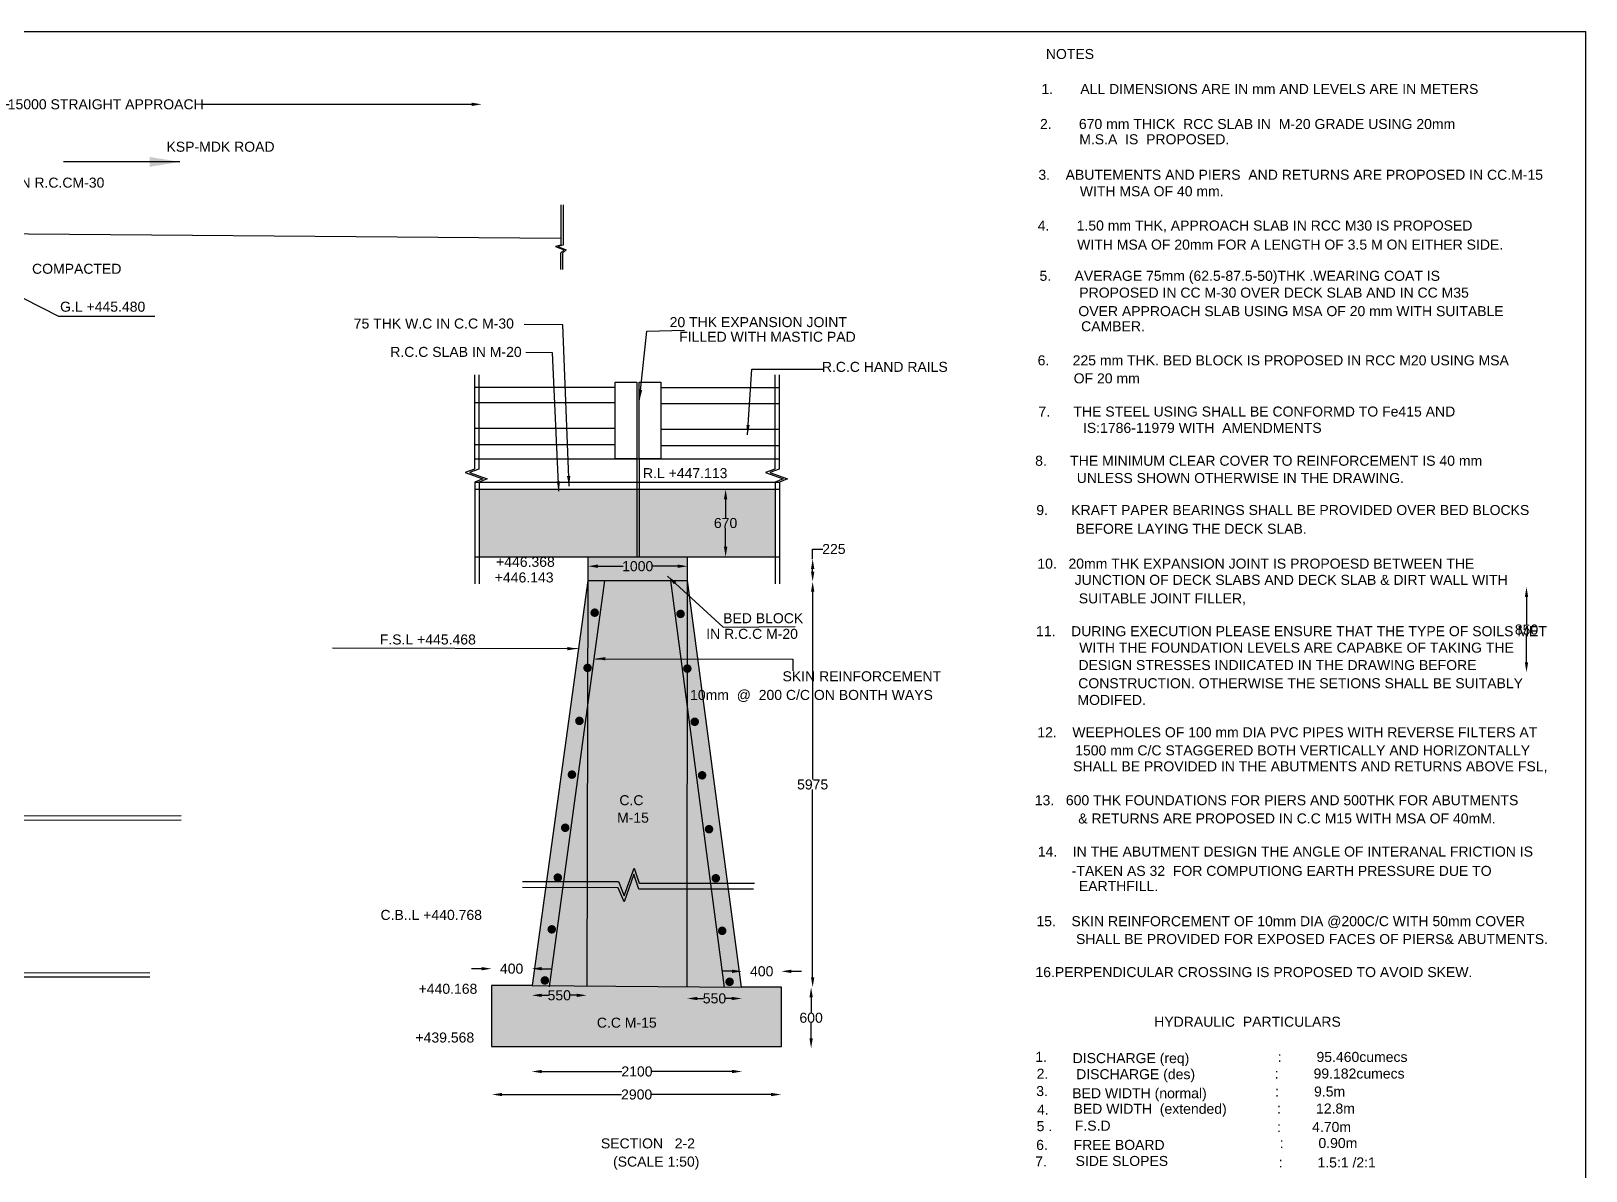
# Model space of a CAD drawing. Header units: inches. Extents: x -141464 to -54156, y -199535 to -140130.
# Drawn here: x -85198 to -54156, y -162887 to -140130 of the extents above; entities that cross this region are included whole.
import ezdxf

# ---------------------------------------------------------------- set-up
doc = ezdxf.new("R2010")
doc.units = ezdxf.units.IN
doc.header["$MEASUREMENT"] = 0
doc.styles.get("Standard").update_dxf_attribs({"font": 'arial.ttf'})
doc.dimstyles.new('ST100', dxfattribs={"dimtxt": 200, "dimasz": 200, "dimexe": 0, "dimexo": 300, "dimgap": 0.09, "dimtad": 0, "dimtih": 1, "dimtoh": 1, "dimdec": 0, "dimzin": 0, "dimdsep": 46, "dimtxsty": 'Standard', "dimcen": 0, "dimse1": 1, "dimse2": 1, "dimadec": 0, "dimazin": 0, "dimtfac": 1, "dimtdec": 0, "dimtofl": 0, "dimtmove": 0, "dimatfit": 3, "dimfxl": 2000, "dimtolj": 1, "dimtzin": 0, "dimarcsym": 0})

# ---------------------------------------------------------------- blocks, each defined once
blk = doc.blocks.new('*D5')
at = {"color": 0, "lineweight": -2, "transparency": 16777216}
for p, q in [((-55342, -151429), (-55342, -151977)), ((-55342, -152730), (-55342, -152181))]:
    blk.add_line(p, q, dxfattribs=at)
at = {"color": 0, "transparency": 16777216}
for points in [[(-55376, -151429), (-55309, -151429), (-55342, -151229)], [(-55376, -152730), (-55309, -152730), (-55342, -152930)]]:
    blk.add_solid(points, dxfattribs=at)
at = {"layer": 'Defpoints', "color": 0, "transparency": 16777216}
for p in [(-55345, -151229), (-55342, -151229), (-55345, -152930)]:
    blk.add_point(p, dxfattribs=at)
at = {"color": 0, "transparency": 16777216, "insert": (-55342, -152079), "char_height": 200, "attachment_point": 5}
blk.add_mtext('\\A1;850', dxfattribs=at)
blk = doc.blocks.new('*D9')
at = {"color": 0, "lineweight": -2, "transparency": 16777216}
for p, q in [((-91012, -141592), (-85638, -141592)), ((-76404, -141592), (-81778, -141592))]:
    blk.add_line(p, q, dxfattribs=at)
at = {"color": 0, "transparency": 16777216}
for points in [[(-91012, -141558), (-91012, -141625), (-91212, -141592)], [(-76404, -141558), (-76404, -141625), (-76204, -141592)]]:
    blk.add_solid(points, dxfattribs=at)
at = {"layer": 'Defpoints', "color": 0, "transparency": 16777216}
for p in [(-91212, -141812), (-76204, -141592), (-76204, -141812)]:
    blk.add_point(p, dxfattribs=at)
at = {"color": 0, "transparency": 16777216, "insert": (-83708, -141592), "char_height": 200, "attachment_point": 5}
blk.add_mtext('\\A1;15000 STRAIGHT APPROACH', dxfattribs=at)
blk = doc.blocks.new('*D108')
at = {"color": 0, "lineweight": -2, "transparency": 16777216}
for p, q in [((-75001, -160902), (-73403, -160902)), ((-71204, -160902), (-72802, -160902))]:
    blk.add_line(p, q, dxfattribs=at)
at = {"color": 0, "transparency": 16777216}
for points in [[(-75001, -160869), (-75001, -160935), (-75201, -160902)], [(-71204, -160869), (-71204, -160935), (-71004, -160902)]]:
    blk.add_solid(points, dxfattribs=at)
at = {"layer": 'Defpoints', "color": 0, "transparency": 16777216}
for p in [(-75201, -160872), (-71004, -160872), (-71004, -160902)]:
    blk.add_point(p, dxfattribs=at)
at = {"color": 0, "transparency": 16777216, "insert": (-73102, -160902), "char_height": 200, "attachment_point": 5}
blk.add_mtext('\\A1;2100', dxfattribs=at)
blk = doc.blocks.new('*D109')
at = {"color": 0, "lineweight": -2, "transparency": 16777216}
for p, q in [((-75794, -161362), (-73409, -161362)), ((-70423, -161362), (-72808, -161362))]:
    blk.add_line(p, q, dxfattribs=at)
at = {"color": 0, "transparency": 16777216}
for points in [[(-75794, -161328), (-75794, -161395), (-75994, -161362)], [(-70423, -161328), (-70423, -161395), (-70223, -161362)]]:
    blk.add_solid(points, dxfattribs=at)
at = {"layer": 'Defpoints', "color": 0, "transparency": 16777216}
for p in [(-75994, -161338), (-70223, -161338), (-70223, -161362)]:
    blk.add_point(p, dxfattribs=at)
at = {"color": 0, "transparency": 16777216, "insert": (-73108, -161362), "char_height": 200, "attachment_point": 5}
blk.add_mtext('\\A1;2900', dxfattribs=at)
blk = doc.blocks.new('*D110')
at = {"color": 0, "lineweight": -2, "transparency": 16777216}
for p, q in [((-69625, -159420), (-69625, -159728)), ((-69625, -160240), (-69625, -159932))]:
    blk.add_line(p, q, dxfattribs=at)
at = {"color": 0, "transparency": 16777216}
for points in [[(-69658, -159420), (-69592, -159420), (-69625, -159220)], [(-69658, -160240), (-69592, -160240), (-69625, -160440)]]:
    blk.add_solid(points, dxfattribs=at)
at = {"layer": 'Defpoints', "color": 0, "transparency": 16777216}
for p in [(-69625, -159220), (-69625, -159220), (-69625, -160440)]:
    blk.add_point(p, dxfattribs=at)
at = {"color": 0, "transparency": 16777216, "insert": (-69625, -159830), "char_height": 200, "attachment_point": 5}
blk.add_mtext('\\A1;600', dxfattribs=at)
blk = doc.blocks.new('*D111')
at = {"color": 0, "lineweight": -2, "transparency": 16777216}
for p, q in [((-69594, -151323), (-69594, -155070)), ((-69594, -159020), (-69594, -155274))]:
    blk.add_line(p, q, dxfattribs=at)
at = {"color": 0, "transparency": 16777216}
for points in [[(-69627, -151323), (-69560, -151323), (-69594, -151123)], [(-69627, -159020), (-69560, -159020), (-69594, -159220)]]:
    blk.add_solid(points, dxfattribs=at)
at = {"layer": 'Defpoints', "color": 0, "transparency": 16777216}
for p in [(-69625, -151123), (-69594, -151123), (-69625, -159220)]:
    blk.add_point(p, dxfattribs=at)
at = {"color": 0, "transparency": 16777216, "insert": (-69594, -155172), "char_height": 200, "attachment_point": 5}
blk.add_mtext('\\A1;5975', dxfattribs=at)
blk = doc.blocks.new('*D112')
at = {"color": 0, "lineweight": -2, "transparency": 16777216}
for p, q in [((-69594, -150671), (-69594, -150471)), ((-69594, -150471), (-69394, -150471)), ((-69594, -150923), (-69594, -150871))]:
    blk.add_line(p, q, dxfattribs=at)
at = {"color": 0, "transparency": 16777216}
for points in [[(-69627, -150871), (-69560, -150871), (-69594, -150671)], [(-69627, -150923), (-69560, -150923), (-69594, -151123)]]:
    blk.add_solid(points, dxfattribs=at)
at = {"layer": 'Defpoints', "color": 0, "transparency": 16777216}
for p in [(-69594, -150671), (-69594, -150671), (-69594, -151123)]:
    blk.add_point(p, dxfattribs=at)
at = {"color": 0, "transparency": 16777216, "insert": (-69170, -150471), "char_height": 200, "attachment_point": 5}
blk.add_mtext('\\A1;225', dxfattribs=at)
blk = doc.blocks.new('*D113')
at = {"color": 0, "lineweight": -2, "transparency": 16777216}
for p, q in [((-73881, -150814), (-73376, -150814)), ((-72292, -150814), (-72798, -150814))]:
    blk.add_line(p, q, dxfattribs=at)
at = {"color": 0, "transparency": 16777216}
for points in [[(-73881, -150780), (-73881, -150847), (-74081, -150814)], [(-72292, -150780), (-72292, -150847), (-72092, -150814)]]:
    blk.add_solid(points, dxfattribs=at)
at = {"layer": 'Defpoints', "color": 0, "transparency": 16777216}
for p in [(-74081, -150814), (-72092, -150814), (-72092, -150814)]:
    blk.add_point(p, dxfattribs=at)
at = {"color": 0, "transparency": 16777216, "insert": (-73087, -150814), "char_height": 200, "attachment_point": 5}
blk.add_mtext('\\A1;1000', dxfattribs=at)
blk = doc.blocks.new('*D114')
at = {"color": 0, "lineweight": -2, "transparency": 16777216}
for p, q in [((-75001, -159381), (-74874, -159381)), ((-74305, -159381), (-74432, -159381))]:
    blk.add_line(p, q, dxfattribs=at)
at = {"color": 0, "transparency": 16777216}
for points in [[(-75001, -159348), (-75001, -159414), (-75201, -159381)], [(-74305, -159348), (-74305, -159414), (-74105, -159381)]]:
    blk.add_solid(points, dxfattribs=at)
at = {"layer": 'Defpoints', "color": 0, "transparency": 16777216}
for p in [(-75201, -159362), (-74105, -159362), (-74105, -159381)]:
    blk.add_point(p, dxfattribs=at)
at = {"color": 0, "transparency": 16777216, "insert": (-74653, -159381), "char_height": 200, "attachment_point": 5}
blk.add_mtext('\\A1;550', dxfattribs=at)
blk = doc.blocks.new('*D115')
at = {"color": 0, "lineweight": -2, "transparency": 16777216}
for p, q in [((-71896, -159444), (-71774, -159444)), ((-71210, -159444), (-71333, -159444))]:
    blk.add_line(p, q, dxfattribs=at)
at = {"color": 0, "transparency": 16777216}
for points in [[(-71896, -159411), (-71896, -159478), (-72096, -159444)], [(-71210, -159411), (-71210, -159478), (-71010, -159444)]]:
    blk.add_solid(points, dxfattribs=at)
at = {"layer": 'Defpoints', "color": 0, "transparency": 16777216}
for p in [(-72096, -159444), (-71010, -159444), (-71010, -159444)]:
    blk.add_point(p, dxfattribs=at)
at = {"color": 0, "transparency": 16777216, "insert": (-71554, -159444), "char_height": 200, "attachment_point": 5}
blk.add_mtext('\\A1;550', dxfattribs=at)
blk = doc.blocks.new('*D116')
at = {"color": 0, "lineweight": -2, "transparency": 16777216}
for p, q in [((-71202, -158902), (-71402, -158902)), ((-70019, -158902), (-69819, -158902))]:
    blk.add_line(p, q, dxfattribs=at)
at = {"color": 0, "transparency": 16777216}
for points in [[(-71202, -158868), (-71202, -158935), (-71002, -158902)], [(-70019, -158868), (-70019, -158935), (-70219, -158902)]]:
    blk.add_solid(points, dxfattribs=at)
at = {"layer": 'Defpoints', "color": 0, "transparency": 16777216}
for p in [(-71002, -158892), (-70219, -158892), (-70219, -158902)]:
    blk.add_point(p, dxfattribs=at)
at = {"color": 0, "transparency": 16777216, "insert": (-70611, -158902), "char_height": 200, "attachment_point": 5}
blk.add_mtext('\\A1;400', dxfattribs=at)
blk = doc.blocks.new('*D117')
at = {"color": 0, "lineweight": -2, "transparency": 16777216}
for p, q in [((-76204, -158849), (-76404, -158849)), ((-75004, -158849), (-74804, -158849))]:
    blk.add_line(p, q, dxfattribs=at)
at = {"color": 0, "transparency": 16777216}
for points in [[(-76204, -158816), (-76204, -158882), (-76004, -158849)], [(-75004, -158816), (-75004, -158882), (-75204, -158849)]]:
    blk.add_solid(points, dxfattribs=at)
at = {"layer": 'Defpoints', "color": 0, "transparency": 16777216}
for p in [(-76004, -158856), (-75204, -158849), (-75204, -158856)]:
    blk.add_point(p, dxfattribs=at)
at = {"color": 0, "transparency": 16777216, "insert": (-75604, -158849), "char_height": 200, "attachment_point": 5}
blk.add_mtext('\\A1;400', dxfattribs=at)
blk = doc.blocks.new('*D118')
at = {"color": 0, "lineweight": -2, "transparency": 16777216}
for p, q in [((-71332, -149478), (-71332, -149850)), ((-71332, -150426), (-71332, -150054))]:
    blk.add_line(p, q, dxfattribs=at)
at = {"color": 0, "transparency": 16777216}
for points in [[(-71365, -149478), (-71298, -149478), (-71332, -149278)], [(-71365, -150426), (-71298, -150426), (-71332, -150626)]]:
    blk.add_solid(points, dxfattribs=at)
at = {"layer": 'Defpoints', "color": 0, "transparency": 16777216}
for p in [(-71342, -149278), (-71332, -149278), (-71342, -150626)]:
    blk.add_point(p, dxfattribs=at)
at = {"color": 0, "transparency": 16777216, "insert": (-71332, -149952), "char_height": 200, "attachment_point": 5}
blk.add_mtext('\\A1;670', dxfattribs=at)

msp = doc.modelspace()

# ---------------------------------------------------------------- hatches: boundary and pattern name
h = msp.add_hatch()
h.set_pattern_fill('AR-CONC', color=256, scale=75, style=0)
h.set_pattern_definition([(50, (0, 0), (537.9451, -47.0641), [56.25, -618.75]), (355, (0, 0), (-104.0635, 564.1441), [45, -495]), (100.4514, (44.83, -3.9), (433.882, 517.0797), [47.8051, -525.8566]), (46.1842, (0, 150), (800.4308, -124.1393), [84.375, -928.125]), (96.6356, (66.7, 139.66), (700.997, 730.5884), [71.7077, -788.7848]), (351.1842, (0, 150), (700.9965, 730.589), [67.5, -742.5]), (21, (75, 112.5), (447.6803, -301.9642), [56.25, -618.75]), (326, (75, 112.5), (182.4865, 543.8625), [45, -495]), (71.4514, (112.3, 87.34), (630.167, 241.8979), [47.8051, -525.8566]), (37.5, (0, 0), (9.1199, 249.6704), [0, -489, 0, -502.5, 0, -496.875]), (7.5, (0, 0), (197.30215, 295.8088), [0, -286.5, 0, -477.75, 0, -189.375]), (327.5, (-167.25, 0), (400.36683, -16.91615), [0, -187.5, 0, -585, 0, -776.25]), (317.5, (-242.25, 0), (437.3896, 75.07874), [0, -243.75, 0, -388.5, 0, -551.25])])
h.paths.add_polyline_path([(-70340.9, -150625.8), (-70340.9, -149277.6), (-76252.2, -149277.6), (-76252.2, -150625.8)])
h.paths.add_polyline_path([(-74080.9, -151095.6), (-72092.2, -151095.6), (-72092.2, -150625.8), (-74080.9, -150625.8)])
h.paths.add_polyline_path([(-74087.6, -153557.7), (-73752.1, -151095.6), (-74080.9, -151095.6)], flags=16)
h.paths.add_polyline_path([(-72094.8, -153584), (-72092.2, -151095.6), (-72422.2, -151095.6)], flags=16)
h.paths.add_polyline_path([(-72094.8, -153584), (-72422.2, -151095.6), (-73752.1, -151095.6), (-74087.6, -153557.7), (-74080.9, -151095.6), (-75195.1, -159187.7), (-76006.2, -159187.7), (-76006.2, -160405.3), (-70216.4, -160405.3), (-70216.4, -159219.8), (-71012.1, -159219.8), (-72092.2, -151095.6)])
h.paths.add_polyline_path([(-71602.6, -149799.6), (-71060.4, -149799.6), (-71060.4, -150103.8), (-71602.6, -150103.8)], flags=24)
h.paths.add_polyline_path([(-76043.7, -150880.7), (-74690.8, -150880.7), (-74690.8, -150574.1), (-76043.7, -150574.1)], flags=9)
h.paths.add_polyline_path([(-73425.4, -150661.4), (-72747.7, -150661.4), (-72747.7, -150965.6), (-73425.4, -150965.6)], flags=24)
h.paths.add_polyline_path([(-74032, -160081.7), (-72655.6, -160081.7), (-72655.6, -159771.5), (-74032, -159771.5)], flags=24)
h.paths.add_polyline_path([(-73550.8, -155989.5), (-72812.1, -155989.5), (-72812.1, -155683.1), (-73550.8, -155683.1)], flags=24)
h.paths.add_polyline_path([(-73504.3, -155640.4), (-72919.8, -155640.4), (-72919.8, -155330.2), (-73504.3, -155330.2)], flags=24)
h.paths.add_polyline_path([(-72184.5, -153607.8), (-67127.7, -153607.8), (-67127.7, -153214.1), (-72184.5, -153214.1)], flags=9)
h = msp.add_hatch(color=256)
edge = h.paths.add_edge_path()
edge.add_arc((-73945.9, -151741.5), 85.8, 0, 360)
h = msp.add_hatch(color=256)
edge = h.paths.add_edge_path()
edge.add_arc((-72230.9, -151765.9), 85.8, 0, 360)
h = msp.add_hatch(color=256)
edge = h.paths.add_edge_path()
edge.add_arc((-74087.7, -152843.9), 85.8, 0, 360)
h = msp.add_hatch(color=256)
edge = h.paths.add_edge_path()
edge.add_arc((-72096.1, -152857.7), 85.8, 0, 360)
h = msp.add_hatch(color=256)
edge = h.paths.add_edge_path()
edge.add_arc((-74250.1, -153901.2), 85.8, 0, 360)
h = msp.add_hatch(color=256)
edge = h.paths.add_edge_path()
edge.add_arc((-71948.4, -153919.6), 85.8, 0, 360)
h = msp.add_hatch(color=256)
edge = h.paths.add_edge_path()
edge.add_arc((-74400.3, -154974.5), 85.8, 0, 360)
h = msp.add_hatch(color=256)
edge = h.paths.add_edge_path()
edge.add_arc((-71801.2, -154988.4), 85.8, 0, 360)
h = msp.add_hatch(color=256)
edge = h.paths.add_edge_path()
edge.add_arc((-74534.6, -156035.9), 85.8, 0, 360)
h = msp.add_hatch(color=256)
edge = h.paths.add_edge_path()
edge.add_arc((-71662.5, -156063.8), 85.8, 0, 360)
h = msp.add_hatch(color=256)
edge = h.paths.add_edge_path()
edge.add_arc((-74681.7, -157030.5), 85.8, 0, 360)
h = msp.add_hatch(color=256)
edge = h.paths.add_edge_path()
edge.add_arc((-71527.9, -157043.5), 85.8, 0, 360)
h = msp.add_hatch(color=256)
edge = h.paths.add_edge_path()
edge.add_arc((-74803.8, -158063.5), 85.8, 0, 360)
h = msp.add_hatch(color=256)
edge = h.paths.add_edge_path()
edge.add_arc((-71400.1, -158093.8), 85.8, 0, 360)
h = msp.add_hatch(color=256)
edge = h.paths.add_edge_path()
edge.add_arc((-74940.5, -159084.2), 85.8, 0, 360)
h = msp.add_hatch(color=256)
edge = h.paths.add_edge_path()
edge.add_arc((-71252.5, -159111.2), 85.8, 0, 360)

# ---------------------------------------------------------------- linework, layer by layer
at = {"const_width": 15}
msp.add_lwpolyline([(-141456, -140137.1), (-54163.8, -140137.1), (-54163.8, -199527.1), (-141456, -199527.1)], close=True, dxfattribs=at)
for points in [[(-141456, -140137.1), (-54163.8, -140137.1), (-54163.8, -199527.1), (-141456, -199527.1)], [(-73538.6, -147136), (-73103.4, -147136), (-73103.4, -148672.6), (-73538.6, -148672.6)], [(-73059, -147137.7), (-72624.4, -147137.7), (-72624.4, -148672.6), (-73059, -148672.6)]]:
    msp.add_lwpolyline(points, close=True)
for points in [[(-74619.5, -143598), (-74619.5, -144402.5), (-74726, -144431.5), (-74557, -144494), (-74629.5, -144562.5), (-74629.5, -144891.5)], [(-74576, -143598), (-74576, -144402.5), (-74682.5, -144431.5), (-74513.5, -144494), (-74586, -144562.5), (-74586, -144891.5)], [(-117811.7, -144181.5), (-108904, -144190.9), (-100058.3, -144178.4), (-94116.4, -144156.2), (-91205.8, -144160.5), (-87704.2, -144160.5), (-74619.6, -144261.8)], [(-91202.4, -144905.9), (-86406.3, -144927), (-84650.7, -145824), (-82724.4, -145824)], [(-76346.2, -146990.1), (-76346.2, -148874.1), (-76530.9, -148939.4), (-76178.8, -149070), (-76337.2, -149135.4), (-76337.2, -151165.2)], [(-76261.1, -146990.1), (-76261.1, -148874.1), (-76445.8, -148939.4), (-76093.8, -149070), (-76252.2, -149135.4), (-76252.2, -151165.2)], [(-70349.8, -146990.1), (-70349.8, -148874.1), (-70534.5, -148939.4), (-70182.5, -149070), (-70340.9, -149135.4), (-70340.9, -151165.2)], [(-70264.8, -146990.1), (-70264.8, -148874.1), (-70449.5, -148939.4), (-70097.5, -149070), (-70255.9, -149135.4), (-70255.9, -151165.2)], [(-76346.2, -147239), (-73538.6, -147239)], [(-72624.4, -147248), (-70264.8, -147248)], [(-76346.2, -147547.6), (-73538.6, -147547.6)], [(-72624.4, -147564), (-70264.8, -147564)], [(-76346.2, -148057.9), (-73538.6, -148057.9)], [(-72624.4, -148080.1), (-70264.8, -148080.1)], [(-76346.2, -148385.3), (-73538.6, -148385.3)], [(-76346.2, -148672.6), (-70264.8, -148672.6)], [(-73103.4, -148672.6), (-73103.4, -150625.8)], [(-73059, -148672.6), (-73059, -150625.8)], [(-72624.4, -148402.5), (-70264.8, -148402.5)], [(-76337.2, -149135.4), (-70255.9, -149135.4)], [(-76337.2, -149277.6), (-70255.9, -149277.6)], [(-76337.2, -150625.8), (-70255.9, -150625.8), (-70255.9, -150625.8)], [(-74080.9, -150625.8), (-74080.9, -151095.6), (-72092.2, -151095.6), (-72092.2, -150625.8)], [(-74080.9, -151095.6), (-75195.1, -159187.7), (-76006.2, -159187.7), (-76006.2, -160405.3), (-70216.4, -160405.3), (-70216.4, -159219.8), (-71012.1, -159219.8), (-72092.2, -151095.6)], [(-73752.1, -151095.6), (-74857.5, -159208.6)], [(-74080.9, -151095.6), (-74102.9, -159196)], [(-71352, -159227.9), (-72422.2, -151095.6)], [(-72100.5, -159211.4), (-72092.2, -151095.6)], [(-129304.1, -155865.8), (-104282, -155788.1), (-104141.1, -156098.5), (-103900.9, -155452.1), (-103769.6, -155797.7), (-82201.5, -155790.7)], [(-129304.1, -155949.5), (-104282, -155871.8), (-104141.1, -156182.2), (-103900.9, -155535.8), (-103769.6, -155881.4), (-82201.5, -155874.4)], [(-70774.7, -157258.3), (-73064.3, -157258.3), (-73162.2, -156963.7), (-73356.5, -157516.5), (-73475.1, -157232.3), (-75386.8, -157225.6)], [(-75386.1, -157109.5), (-73468.8, -157109.5), (-73357.8, -157396.7), (-73159.6, -156840.2), (-73054.6, -157139.3), (-70753.1, -157139.3)], [(-128090.2, -158965.4), (-104335.2, -158924.9), (-104210.3, -158611.7), (-103942.3, -159258.4), (-103812.9, -158927.1), (-82829.1, -158930.6)], [(-128090, -159049.9), (-104334.9, -159009.3), (-104210, -158696.2), (-103942.1, -159342.8), (-103812.6, -159011.6), (-82828.8, -159015.1)], [(-75195.1, -159187.7), (-71012.1, -159219.8)]]:
    msp.add_lwpolyline(points)

# ---------------------------------------------------------------- texts
for s, p in [('   NOTES', (-65170.9, -140686.6)), ('    1.       ALL DIMENSIONS ARE IN mm AND LEVELS ARE IN METERS', (-65337.4, -141385.3)), ('   2.       670 mm THICK  RCC SLAB IN  M-20 GRADE USING 20mm', (-65287.5, -142083.9)), ('KSP-MDK ROAD', (-82494.5, -142538.5)), ('   M.S.A  IS  PROPOSED.', (-64504.5, -142389.1)), (' 150 THK APPROACK SLAB IN R.C.CM-30', (-89168.6, -143254.8)), ('    3.    ABUTEMENTS AND PIERS  AND RETURNS ARE PROPOSED IN CC.M-15', (-65397.6, -143098)), ('   WITH MSA OF 40 mm.', (-64493.4, -143426.8)), ('   4.       1.50 mm THK, APPROACH SLAB IN RCC M30 IS PROPOSED', (-65332.5, -144111.3)), ('  WITH MSA OF 20mm FOR A LENGTH OF 3.5 M ON EITHER SIDE.', (-64468.6, -144492.6)), (' COMPACTED', (-85256.3, -144975.1)), ('   5.      AVERAGE 75mm (62.5-87.5-50)THK .WEARING COAT IS', (-65297.5, -145115.6)), ('   PROPOSED IN CC M-30 OVER DECK SLAB AND IN CC M35', (-64503.4, -145451)), (' G.L +445.480', (-84696.6, -145732.3)), (' 75 THK W.C IN C.C M-30', (-78833.5, -146067.9)), ('20 THK EXPANSION JOINT', (-72448.9, -146040.3)), ('  OVER APPROACH SLAB USING MSA OF 20 mm WITH SUITABLE', (-64444.4, -145821.1)), (' FILLED WITH MASTIC PAD', (-72335.2, -146332.6)), ('  CAMBER.', (-64389.3, -146123.3)), (' R.C.C SLAB IN M-20', (-78104.7, -146634.5)), (' R.C.C HAND RAILS', (-69488.3, -146933.4)), ('   6.      225 mm THK. BED BLOCK IS PROPOSED IN RCC M20 USING MSA ', (-65334.7, -146802.8)), ('    OF 20 mm', (-64692.8, -147162.3)), ('    7.      THE STEEL USING SHALL BE CONFORMD TO Fe415 AND', (-65396.6, -147825.5)), ('   IS:1786-11979 WITH  AMENDMENTS', (-64430.2, -148151.5)), ('   8.      THE MINIMUM CLEAR COVER TO REINFORCEMENT IS 40 mm', (-65384.5, -148808.1)), (' R.L +447.113', (-73058.7, -149055.2)), ('   UNLESS SHOWN OTHERWISE IN THE DRAWING.', (-64554.1, -149152.4)), ('     9.      KRAFT PAPER BEARINGS SHALL BE PROVIDED OVER BED BLOCKS', (-65517.1, -149791.8)), ('  BEFORE LAYING THE DECK SLAB.', (-64495.6, -150166)), (' +446.368', (-75992.7, -150826.1)), ('   10.   20mm THK EXPANSION JOINT IS PROPOESD BETWEEN THE ', (-65340.9, -150861.7)), (' +446.143', (-76017.6, -151137.8)), ('   JUNCTION OF DECK SLABS AND DECK SLAB & DIRT WALL WITH', (-64596.4, -151186.1)), ('  SUITABLE JOINT FILLER,', (-64436.3, -151555.7)), (' BED BLOCK', (-71459.5, -151952)), (' IN R.C.C M-20', (-71796.6, -152263.7)), ('  11.    DURING EXECUTION PLEASE ENSURE THAT THE TYPE OF SOILS MET', (-65289.1, -152210.5)), (' F.S.L +445.468', (-78313.8, -152376)), ('  WITH THE FOUNDATION LEVELS ARE CAPABKE OF TAKING THE', (-64427.3, -152539.9)), ('   DESIGN STRESSES INDIICATED IN THE DRAWING BEFORE', (-64520.1, -152887)), (' SKIN REINFORCEMENT', (-70273, -153110.8)), (' 10mm  @  200 C/C ON BONTH WAYS', (-72118.9, -153483.4)), ('   CONSTRUCTION. OTHERWISE THE SETIONS SHALL BE SUITABLY', (-64524.2, -153249.5)), ('   MODIFED.', (-64540.2, -153583.3)), ('  12.    WEEPHOLES OF 100 mm DIA PVC PIPES WITH REVERSE FILTERS AT', (-65263.8, -154228.6)), ('  1500 mm C/C STAGGERED BOTH VERTICALLY AND HORIZONTALLY', (-64507.3, -154590.7)), ('  SHALL BE PROVIDED IN THE ABUTMENTS AND RETURNS ABOVE FSL,', (-64548.3, -154909.7)), ('C.C', (-73452.6, -155585.3)), ('  13.   600 THK FOUNDATIONS FOR PIERS AND 500THK FOR ABUTMENTS', (-65315, -155585.4)), ('M-15', (-73499.7, -155935)), ('  & RETURNS ARE PROPOSED IN C.C M15 WITH MSA OF 40mM.', (-64446.4, -155949.6)), ('  14.    IN THE ABUTMENT DESIGN THE ANGLE OF INTERANAL FRICTION IS ', (-65254.6, -156610.4)), ('  -TAKEN AS 32  FOR COMPUTIONG EARTH PRESSURE DUE TO', (-64576, -156996.9)), ('  EARTHFILL.', (-64434.4, -157299.5)), (' C.B..L +440.768', (-78300.4, -157875.6)), ('   15.    SKIN REINFORCEMENT OF 10mm DIA @200C/C WITH 50mm COVER', (-65358.5, -158000.4)), ('   SHALL BE PROVIDED FOR EXPOSED FACES OF PIERS& ABUTMENTS.', (-64569.2, -158357.2)), ('   16.PERPENDICULAR CROSSING IS PROPOSED TO AVOID SKEW.', (-65379.3, -159017.6)), (' +440.168', (-77539.2, -159350.4)), (' C.C M-15', (-73980.3, -160026.6)), ('  HYDRAULIC  PARTICULARS   ', (-62930.6, -160008.6)), (' +439.568', (-77601.7, -160323.1)), ('   1.', (-65380.6, -160709.1)), (' DISCHARGE (req)', (-64480.3, -160735)), ('    :         95.460cumecs', (-60621.7, -160710.7)), ('   2.', (-65354.7, -161046.3)), ('  DISCHARGE (des)', (-64488.9, -161055)), ('    :         99.182cumecs', (-60680, -161042.2)), ('   3.', (-65363.3, -161392.3)), ('  BED WIDTH (normal)', (-64566.8, -161435.5)), ('    :         9.5m', (-60670.3, -161401.3)), ('   4.', (-65346, -161764.1)), ('  BED WIDTH  (extended)', (-64540.9, -161746.8)), ('     :         12.8m', (-60709.1, -161740.9)), ('   5 .', (-65354.7, -162092.7)), ('   F.S.D', (-64592.8, -162084.1)), ('  :        4.70m', (-60476, -162109.7)), (' SECTION   2-2', (-73899.3, -162437.3)), ('   6.           ', (-65364.5, -162467.6)), ('   FREE BOARD', (-64616.4, -162467.6)), ('    :         0.90m', (-60582.8, -162429.9)), (' (SCALE 1:50)', (-73656.6, -162801)), ('   7.', (-65384, -162797.5)), ('   SIDE SLOPES', (-64577.6, -162787.8)), ('    :         1.5:1 /2:1', (-60602.3, -162818.1))]:
    msp.add_text(s, height=200).set_placement(p)

# ---------------------------------------------------------------- dimensions: what is measured, and where the dimension line sits
for base, p1, p2, text, picture, middle in [((-76204.5, -141591.7), (-91212, -141812), (-76204.5, -141812), '15000 STRAIGHT APPROACH', '*D9', (-83708.2, -141591.7)), ((-72092.2, -150813.5), (-74080.9, -150813.5), (-72092.2, -150813.5), '1000', '*D113', (-73086.5, -150813.5)), ((-75204.5, -158849), (-76003.5, -158855.5), (-75204.5, -158855.5), '400', '*D117', (-75604, -158849)), ((-70219, -158901.5), (-71002.5, -158892.5), (-70219, -158892.5), '400', '*D116', (-70610.8, -158901.5)), ((-74105, -159381), (-75201, -159361.5), (-74105, -159361.5), '550', '*D114', (-74653, -159381)), ((-71010.5, -159444.5), (-72096.5, -159444.5), (-71010.5, -159444.5), '550', '*D115', (-71553.5, -159444.5)), ((-71004, -160902), (-75201, -160872), (-71004, -160872), '2100', '*D108', (-73102.5, -160902)), ((-70223, -161361.5), (-75994, -161338), (-70223, -161338), '2900', '*D109', (-73108.5, -161361.5))]:
    dim = msp.add_linear_dim(base=base, p1=p1, p2=p2, text=text, dimstyle='ST100')
    dim.commit()
    dim.dimension.update_dxf_attribs({"geometry": picture, "text_midpoint": middle})
for base, p1, p2, text, picture, middle in [((-71331.5, -149277.6), (-71341.5, -150625.8), (-71341.5, -149277.6), '670', '*D118', (-71331.5, -149951.7)), ((-69593.5, -150671), (-69593.5, -151123), (-69593.5, -150671), '225', '*D112', (-69170, -150471)), ((-69593.5, -151123), (-69625, -159220.5), (-69625, -151123), '5975', '*D111', (-69593.5, -155171.8)), ((-55342.5, -151228.5), (-55344.6, -152929.6), (-55344.6, -151228.5), '850', '*D5', (-55342.5, -152079.1)), ((-69625, -159220.5), (-69625, -160439.5), (-69625, -159220.5), '600', '*D110', (-69625, -159830))]:
    dim = msp.add_linear_dim(base=base, p1=p1, p2=p2, angle=90, text=text, dimstyle='ST100')
    dim.commit()
    dim.dimension.update_dxf_attribs({"geometry": picture, "text_midpoint": middle})

# ---------------------------------------------------------------- leaders
for points, override in [([(-82229, -142741), (-84552, -142741)], {"dimasz": 600, "dimgap": 0.09, "dimtad": 0}), ([(-74457.3, -149214.1), (-74583.4, -145997), (-75352.6, -145984.3)], {"dimgap": 0.09, "dimtad": 0}), ([(-73050.2, -147492), (-72903.7, -146119.5), (-72149.5, -146100.9)], {"dimgap": 0.09, "dimtad": 0}), ([(-74661.4, -149318.3), (-74785.9, -146552.7), (-75319.7, -146543.8)], {"dimgap": 0.09, "dimtad": 0}), ([(-70896.6, -148192.6), (-70809, -146878.1), (-69388.7, -146881.9)], {"dimgap": 0.09, "dimtad": 0}), ([(-72488.7, -151014.3), (-71383.7, -152027.2), (-69945, -152014.2)], {"dimgap": 0.09, "dimtad": 0}), ([(-74290.9, -152460.4), (-79178.3, -152447.4)], {"dimgap": 0.09, "dimtad": 0}), ([(-73932.5, -152660.4), (-69992.3, -152669.8), (-69992.3, -152899.2)], {"dimgap": 0.09, "dimtad": 0})]:
    msp.add_leader(points, dimstyle='ST100', override=override)

doc.saveas('drawing.dxf')
